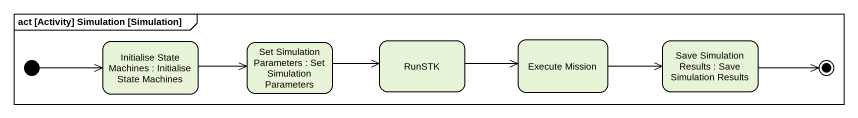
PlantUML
@startuml
mainframe act [Activity] Simulation [Simulation]
hide empty description
state "Initialise State Machines : Initialise State Machines" as Initialise_State_Machines
state "Set Simulation Parameters : Set Simulation Parameters" as Set_Simulation_Parameters
state RunSTK
state "Execute Mission" as Execute_Mission
state "Save Simulation Results : Save Simulation Results" as Save_Simulation_Results
[*] -right-> Initialise_State_Machines
Initialise_State_Machines -right-> Set_Simulation_Parameters
Set_Simulation_Parameters -right-> RunSTK
RunSTK -right-> Execute_Mission
Execute_Mission -right-> Save_Simulation_Results
Save_Simulation_Results -right-> [*]
@enduml
